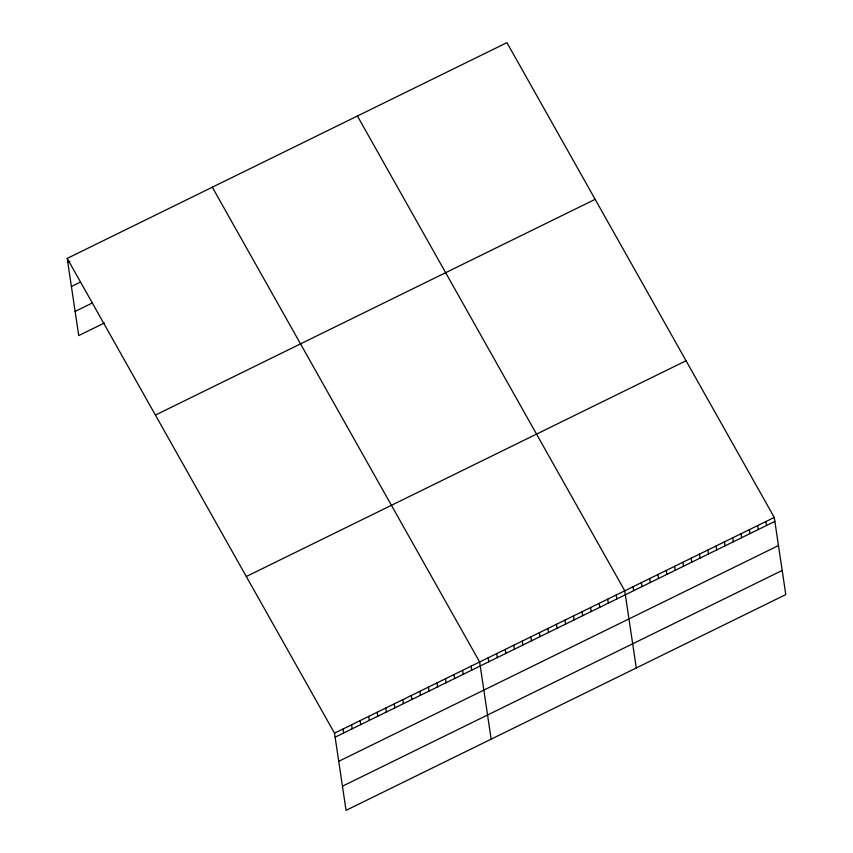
<?xml version="1.0" encoding="UTF-8"?>
<svg xmlns="http://www.w3.org/2000/svg" width="853" height="853" viewBox="0 0 853 853"><rect width="100%" height="100%" fill="white"/><g stroke="black" fill="none" stroke-linecap="round" stroke-linejoin="round"><path stroke-width="1.28" d="M67.206 258.406L506.938 42.65L774.268 517.43L785.794 594.594L346.062 810.35L334.525 733.185L67.206 258.406L78.732 335.57L104.343 322.999M67.792 262.383L69.935 261.338M71.407 286.533L79.947 282.343M75.128 311.42L92.199 303.039M155.417 415.08L595.159 199.325M246.304 576.511L686.047 360.755M334.525 733.185L774.268 517.43M335.122 737.163L774.865 521.407M338.726 761.313L778.469 545.557M342.448 786.199L782.19 570.444M357.428 116.008L624.759 590.788L636.285 667.952M212.312 187.202L479.642 661.992L491.168 739.146M765.962 521.503L766.548 525.48M757.656 525.587L758.242 529.564M749.35 529.66L749.936 533.637M741.044 533.733L741.63 537.71M732.738 537.806L733.324 541.783M724.432 541.89L725.018 545.867M716.125 545.963L716.712 549.94M707.819 550.036L708.406 554.013M699.513 554.109L700.1 558.086M691.207 558.182L691.794 562.159M682.901 562.266L683.488 566.243M674.595 566.339L675.181 570.316M666.289 570.412L666.875 574.389M657.983 574.485L658.569 578.462M649.677 578.569L650.263 582.535M641.371 582.642L641.957 586.619M633.065 586.715L633.651 590.692M616.218 594.978L616.815 598.955M607.677 599.169L608.274 603.146M599.147 603.359L599.744 607.325M590.607 607.539L591.204 611.516M582.077 611.729L582.663 615.706M573.536 615.919L574.133 619.896M565.006 620.11L565.592 624.087M556.465 624.3L557.062 628.266M547.925 628.48L548.522 632.457M539.395 632.67L539.992 636.647M530.854 636.86L531.451 640.838M522.324 641.051L522.91 645.028M513.783 645.241L514.38 649.208M505.243 649.421L505.84 653.398M496.713 653.611L497.31 657.588M488.172 657.802L488.769 661.779M471.101 666.182L471.698 670.149M462.571 670.362L463.158 674.339M454.031 674.552L454.628 678.53M445.49 678.743L446.087 682.72M436.96 682.933L437.557 686.91M428.419 687.113L429.016 691.09M419.889 691.303L420.476 695.28M411.349 695.494L411.946 699.471M402.819 699.684L403.405 703.661M394.278 703.874L394.875 707.851M385.737 708.054L386.334 712.031M377.207 712.244L377.804 716.221M368.667 716.435L369.264 720.412M360.137 720.625L360.723 724.602M351.596 724.815L352.193 728.793M343.066 728.995L343.652 732.972"/></g></svg>
